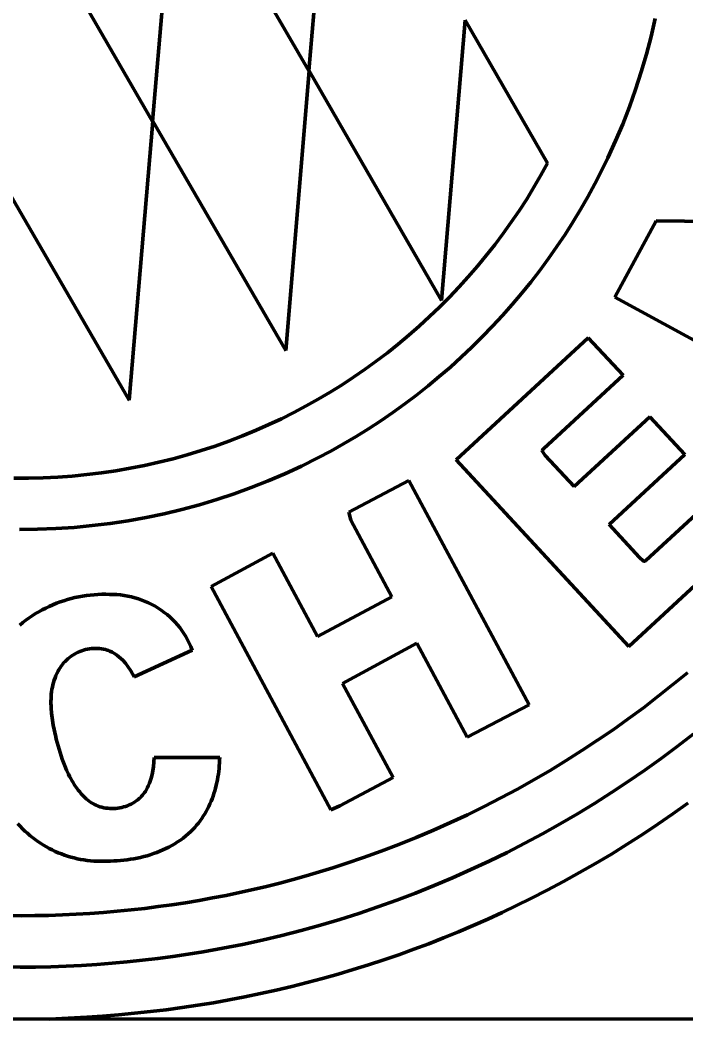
# Model space of a CAD drawing. Header units: millimetres. Extents: x 0 to 13.9, y 0 to 13.9.
# Drawn here: x 6.94 to 11, y 0 to 6.09 of the extents above; entities that cross this region are included whole.
import ezdxf

# ---------------------------------------------------------------- set-up
doc = ezdxf.new("R2010")
doc.units = ezdxf.units.MM
for name, color, linetype, lineweight in [('color#0059a5ff', 7, 'CONTINUOUS', 100), ('color#db0042ff', 7, 'CONTINUOUS', 100), ('color#ffffffff', 7, 'CONTINUOUS', 100)]:
    doc.layers.add(name, color=color, linetype=linetype, lineweight=lineweight)

msp = doc.modelspace()

# ---------------------------------------------------------------- linework, layer by layer
at = {"layer": 'color#0059a5ff'}
for p, q in [((8.8448, 7.4739), (8.7008, 5.7833)), ((8.7008, 5.7833), (7.892, 7.1791)), ((7.8879, 7.1241), (7.7476, 5.4751)), ((7.7476, 5.4751), (6.9393, 6.876)), ((9.5103, 4.3835), (9.655, 6.0935)), ((9.655, 6.0935), (10.1579, 5.2208)), ((8.56, 4.0779), (8.7023, 5.783)), ((8.7023, 5.783), (9.5103, 4.3835)), ((7.6053, 3.7747), (7.749, 5.4773)), ((7.749, 5.4773), (8.56, 4.0779)), ((10.1579, 5.2208), (10.1171, 5.1465)), ((6.811, 5.1457), (7.6053, 3.7747)), ((10.1171, 5.1465), (10.0744, 5.0733)), ((10.0744, 5.0733), (10.03, 5.0011)), ((10.03, 5.0011), (9.984, 4.9299)), ((9.984, 4.9299), (9.9363, 4.8599)), ((9.9363, 4.8599), (9.8869, 4.791)), ((9.8869, 4.791), (9.836, 4.7233)), ((9.836, 4.7233), (9.7835, 4.6568)), ((9.7835, 4.6568), (9.7295, 4.5915)), ((9.7295, 4.5915), (9.674, 4.5275)), ((9.674, 4.5275), (9.617, 4.4648)), ((9.617, 4.4648), (9.5586, 4.4033)), ((9.5586, 4.4033), (9.4988, 4.3433)), ((9.4988, 4.3433), (9.4377, 4.2846)), ((9.4377, 4.2846), (9.3752, 4.2274)), ((9.3752, 4.2274), (9.3114, 4.1716)), ((9.3114, 4.1716), (9.2464, 4.1173)), ((9.2464, 4.1173), (9.1801, 4.0644)), ((9.1801, 4.0644), (9.1127, 4.0132)), ((9.044, 3.9635), (8.9743, 3.9153)), ((9.1127, 4.0132), (9.044, 3.9635)), ((8.9743, 3.9153), (8.9035, 3.8689)), ((8.9035, 3.8689), (8.8315, 3.8241)), ((8.7586, 3.7809), (8.6847, 3.7395)), ((8.8315, 3.8241), (8.7586, 3.7809)), ((8.6847, 3.7395), (8.6098, 3.6999)), ((8.5339, 3.6621), (8.4572, 3.626)), ((8.6098, 3.6999), (8.5339, 3.6621)), ((8.4572, 3.626), (8.3796, 3.5918)), ((8.2971, 3.5575), (8.2138, 3.5253)), ((8.3796, 3.5918), (8.2971, 3.5575)), ((8.1297, 3.4952), (8.0449, 3.4672)), ((8.2138, 3.5253), (8.1297, 3.4952)), ((7.8734, 3.4178), (7.7867, 3.3962)), ((7.9595, 3.4414), (7.8734, 3.4178)), ((8.0449, 3.4672), (7.9595, 3.4414)), ((7.612, 3.3596), (7.524, 3.3445)), ((7.6996, 3.3768), (7.612, 3.3596)), ((7.7867, 3.3962), (7.6996, 3.3768)), ((6.9906, 3.299), (6.9013, 3.2989)), ((7.0799, 3.3012), (6.9906, 3.299)), ((7.1691, 3.3056), (7.0799, 3.3012)), ((7.2581, 3.3121), (7.1691, 3.3056)), ((7.347, 3.3207), (7.2581, 3.3121)), ((7.4357, 3.3316), (7.347, 3.3207)), ((7.524, 3.3445), (7.4357, 3.3316)), ((10.9482, 1.6623), (11.045, 1.7372)), ((10.8501, 1.5892), (10.9482, 1.6623)), ((10.7506, 1.518), (10.8501, 1.5892)), ((10.6498, 1.4486), (10.7506, 1.518)), ((10.5477, 1.3811), (10.6498, 1.4486)), ((10.4444, 1.3155), (10.5477, 1.3811)), ((10.3399, 1.2518), (10.4444, 1.3155)), ((11.0139, 1.317), (10.9225, 1.2519)), ((10.2343, 1.1901), (10.3399, 1.2518)), ((10.9225, 1.2519), (10.8301, 1.1883)), ((10.1275, 1.1303), (10.2343, 1.1901)), ((10.8301, 1.1883), (10.7367, 1.1262)), ((10.0197, 1.0725), (10.1275, 1.1303)), ((10.7367, 1.1262), (10.6422, 1.0656)), ((9.9108, 1.0167), (10.0197, 1.0725)), ((10.6422, 1.0656), (10.5468, 1.0066)), ((9.8009, 0.9628), (9.9108, 1.0167)), ((10.5468, 1.0066), (10.4505, 0.9491)), ((9.69, 0.9111), (9.8009, 0.9628)), ((10.4505, 0.9491), (10.3532, 0.8932)), ((9.4655, 0.8137), (9.5782, 0.8614)), ((9.5782, 0.8614), (9.69, 0.9111)), ((10.3532, 0.8932), (10.2551, 0.8389)), ((9.3519, 0.7681), (9.4655, 0.8137)), ((10.2551, 0.8389), (10.156, 0.7862)), ((9.2376, 0.7247), (9.3519, 0.7681)), ((10.0561, 0.7351), (9.9688, 0.6919)), ((10.156, 0.7862), (10.0561, 0.7351)), ((9.0065, 0.6442), (9.1224, 0.6834)), ((9.1224, 0.6834), (9.2376, 0.7247)), ((9.9688, 0.6919), (9.8809, 0.65)), ((8.8899, 0.6071), (9.0065, 0.6442)), ((9.8809, 0.65), (9.7924, 0.6093)), ((8.6547, 0.5397), (8.7726, 0.5723)), ((8.7726, 0.5723), (8.8899, 0.6071)), ((9.7033, 0.5699), (9.6137, 0.5318)), ((9.7924, 0.6093), (9.7033, 0.5699)), ((8.4171, 0.4811), (8.5361, 0.5092)), ((8.5361, 0.5092), (8.6547, 0.5397)), ((9.5236, 0.495), (9.4329, 0.4594)), ((9.6137, 0.5318), (9.5236, 0.495)), ((8.0569, 0.4101), (8.1774, 0.4315)), ((8.1774, 0.4315), (8.2975, 0.4551)), ((8.2975, 0.4551), (8.4171, 0.4811)), ((9.4329, 0.4594), (9.3417, 0.4252)), ((7.6869, 0.3581), (7.7797, 0.3691)), ((7.7797, 0.3691), (7.8723, 0.3815)), ((7.8723, 0.3815), (7.9647, 0.3952)), ((7.9647, 0.3952), (8.0569, 0.4101)), ((9.2501, 0.3922), (9.158, 0.3606)), ((9.3417, 0.4252), (9.2501, 0.3922)), ((6.8478, 0.3174), (6.9412, 0.3167)), ((6.9412, 0.3167), (7.0346, 0.3173)), ((7.0346, 0.3173), (7.128, 0.3192)), ((7.128, 0.3192), (7.2214, 0.3224)), ((7.2214, 0.3224), (7.3147, 0.3269)), ((7.3147, 0.3269), (7.4079, 0.3328)), ((7.4079, 0.3328), (7.501, 0.3399)), ((7.501, 0.3399), (7.594, 0.3483)), ((7.594, 0.3483), (7.6869, 0.3581)), ((9.0655, 0.3303), (8.9725, 0.3012)), ((9.158, 0.3606), (9.0655, 0.3303)), ((8.7854, 0.2471), (8.6913, 0.2221)), ((8.8791, 0.2735), (8.7854, 0.2471)), ((8.9725, 0.3012), (8.8791, 0.2735)), ((8.5968, 0.1983), (8.5021, 0.1759)), ((8.6913, 0.2221), (8.5968, 0.1983)), ((8.3116, 0.1351), (8.216, 0.1167)), ((8.407, 0.1548), (8.3116, 0.1351)), ((8.5021, 0.1759), (8.407, 0.1548)), ((7.9276, 0.0696), (7.8311, 0.0566)), ((8.024, 0.0839), (7.9276, 0.0696)), ((8.1201, 0.0996), (8.024, 0.0839)), ((8.216, 0.1167), (8.1201, 0.0996)), ((7.1197, 0), (6.7652, 0)), ((7.3463, 0.0123), (7.1197, 0)), ((7.4435, 0.0184), (7.3463, 0.0123)), ((7.5406, 0.0259), (7.4435, 0.0184)), ((7.6376, 0.0348), (7.5406, 0.0259)), ((7.7344, 0.045), (7.6376, 0.0348)), ((7.8311, 0.0566), (7.7344, 0.045))]:
    msp.add_line(p, q, dxfattribs=at)
at = {"layer": 'color#db0042ff'}
for p, q in [((10.7889, 5.9941), (10.8141, 6.1037)), ((10.7606, 5.8853), (10.7889, 5.9941)), ((10.7291, 5.7774), (10.7606, 5.8853)), ((10.6946, 5.6704), (10.7291, 5.7774)), ((10.6569, 5.5644), (10.6946, 5.6704)), ((10.6161, 5.4596), (10.6569, 5.5644)), ((10.5722, 5.356), (10.6161, 5.4596)), ((10.5252, 5.2537), (10.5722, 5.356)), ((10.4862, 5.1733), (10.5252, 5.2537)), ((10.4453, 5.0938), (10.4862, 5.1733)), ((10.4026, 5.0152), (10.4453, 5.0938)), ((10.3581, 4.9377), (10.4026, 5.0152)), ((10.3119, 4.8613), (10.3581, 4.9377)), ((10.2639, 4.7859), (10.3119, 4.8613)), ((10.8192, 4.8685), (10.5679, 4.4023)), ((11.5668, 4.8587), (10.8192, 4.8685)), ((10.2142, 4.7116), (10.2639, 4.7859)), ((10.1629, 4.6385), (10.2142, 4.7116)), ((10.1099, 4.5666), (10.1629, 4.6385)), ((10.0553, 4.4958), (10.1099, 4.5666)), ((9.9992, 4.4263), (10.0553, 4.4958)), ((9.9415, 4.3581), (9.9992, 4.4263)), ((10.5679, 4.4023), (11.93, 3.6625)), ((9.8823, 4.2911), (9.9415, 4.3581)), ((9.8216, 4.2255), (9.8823, 4.2911)), ((9.7595, 4.1613), (9.8216, 4.2255)), ((10.4042, 4.1561), (9.5993, 3.4117)), ((9.696, 4.0984), (9.7595, 4.1613)), ((10.6176, 3.927), (10.4042, 4.1561)), ((9.631, 4.037), (9.696, 4.0984)), ((9.5648, 3.9771), (9.631, 4.037)), ((9.4972, 3.9186), (9.5648, 3.9771)), ((9.4283, 3.8617), (9.4972, 3.9186)), ((10.1324, 3.4776), (10.6176, 3.927)), ((9.3582, 3.8063), (9.4283, 3.8617)), ((9.2868, 3.7525), (9.3582, 3.8063)), ((9.2143, 3.7003), (9.2868, 3.7525)), ((9.1406, 3.6498), (9.2143, 3.7003)), ((10.7815, 3.6737), (10.3199, 3.2474)), ((10.9938, 3.4438), (10.7815, 3.6737)), ((8.9898, 3.5539), (9.0658, 3.601)), ((9.0658, 3.601), (9.1406, 3.6498)), ((8.9128, 3.5085), (8.9898, 3.5539)), ((8.8348, 3.4649), (8.9128, 3.5085)), ((10.1268, 3.4723), (10.1291, 3.475)), ((10.1291, 3.475), (10.1324, 3.4776)), ((8.6563, 3.3732), (8.7558, 3.4231)), ((8.7558, 3.4231), (8.8348, 3.4649)), ((10.1252, 3.4681), (10.1268, 3.4723)), ((10.1257, 3.4622), (10.1252, 3.4681)), ((10.1437, 3.4374), (10.1257, 3.4622)), ((10.3199, 3.2474), (10.1437, 3.4374)), ((10.5329, 3.017), (10.9938, 3.4438)), ((8.5554, 3.3262), (8.6563, 3.3732)), ((9.5993, 3.4117), (10.6531, 2.2729)), ((8.4533, 3.2823), (8.5554, 3.3262)), ((8.2454, 3.2035), (8.3499, 3.2414)), ((8.3499, 3.2414), (8.4533, 3.2823)), ((9.311, 3.2851), (8.9452, 3.0909)), ((10.0451, 1.9175), (9.311, 3.2851)), ((11.2469, 3.2484), (10.7576, 2.797)), ((8.1399, 3.1687), (8.2454, 3.2035)), ((7.8179, 3.0822), (7.9261, 3.108)), ((7.9261, 3.108), (8.0334, 3.1368)), ((8.0334, 3.1368), (8.1399, 3.1687)), ((7.5997, 3.0398), (7.7091, 3.0595)), ((7.7091, 3.0595), (7.8179, 3.0822)), ((8.9452, 3.0909), (8.9572, 3.0432)), ((6.9356, 2.9857), (7.0468, 2.9871)), ((7.0468, 2.9871), (7.1579, 2.9915)), ((7.1579, 2.9915), (7.2688, 2.999)), ((7.2688, 2.999), (7.3795, 3.0096)), ((7.3795, 3.0096), (7.4898, 3.0232)), ((7.4898, 3.0232), (7.5997, 3.0398)), ((8.9572, 3.0432), (9.2076, 2.5756)), ((10.7186, 2.8161), (10.5329, 3.017)), ((10.6531, 2.2729), (11.4584, 3.018)), ((8.4814, 2.8408), (8.106, 2.6382)), ((8.7536, 2.3329), (8.4814, 2.8408)), ((10.7401, 2.7953), (10.7186, 2.8161)), ((10.7458, 2.7926), (10.7401, 2.7953)), ((10.7502, 2.7925), (10.7458, 2.7926)), ((10.7532, 2.7935), (10.7502, 2.7925)), ((10.7561, 2.7956), (10.7532, 2.7935)), ((10.7576, 2.797), (10.7561, 2.7956)), ((8.106, 2.6382), (8.8361, 1.2751)), ((7.2514, 2.5649), (7.2286, 2.5586)), ((7.2744, 2.5705), (7.2514, 2.5649)), ((7.2976, 2.5755), (7.2744, 2.5705)), ((7.3209, 2.5798), (7.2976, 2.5755)), ((7.3443, 2.5834), (7.3209, 2.5798)), ((7.3678, 2.5863), (7.3443, 2.5834)), ((7.3914, 2.5885), (7.3678, 2.5863)), ((7.415, 2.59), (7.3914, 2.5885)), ((7.4386, 2.5909), (7.415, 2.59)), ((7.4623, 2.591), (7.4386, 2.5909)), ((7.4859, 2.5904), (7.4623, 2.591)), ((7.5082, 2.5904), (7.4859, 2.5904)), ((7.5305, 2.5893), (7.5082, 2.5904)), ((7.5527, 2.5873), (7.5305, 2.5893)), ((7.5748, 2.5843), (7.5527, 2.5873)), ((7.5968, 2.5804), (7.5748, 2.5843)), ((7.6186, 2.5756), (7.5968, 2.5804)), ((7.6402, 2.5698), (7.6186, 2.5756)), ((7.6615, 2.5632), (7.6402, 2.5698)), ((7.6825, 2.5558), (7.6615, 2.5632)), ((9.2076, 2.5756), (8.7536, 2.3329)), ((7.0964, 2.5071), (7.0754, 2.4962)), ((7.1178, 2.5173), (7.0964, 2.5071)), ((7.1394, 2.5268), (7.1178, 2.5173)), ((7.1613, 2.5357), (7.1394, 2.5268)), ((7.1835, 2.544), (7.1613, 2.5357)), ((7.2059, 2.5516), (7.1835, 2.544)), ((7.2286, 2.5586), (7.2059, 2.5516)), ((7.7033, 2.5474), (7.6825, 2.5558)), ((7.7236, 2.5383), (7.7033, 2.5474)), ((7.7436, 2.5283), (7.7236, 2.5383)), ((7.7631, 2.5176), (7.7436, 2.5283)), ((7.7822, 2.506), (7.7631, 2.5176)), ((7.8008, 2.4937), (7.7822, 2.506)), ((6.9949, 2.4467), (6.9758, 2.4328)), ((7.0145, 2.46), (6.9949, 2.4467)), ((7.0344, 2.4727), (7.0145, 2.46)), ((7.0547, 2.4848), (7.0344, 2.4727)), ((7.0754, 2.4962), (7.0547, 2.4848)), ((7.8188, 2.4807), (7.8008, 2.4937)), ((7.8363, 2.4669), (7.8188, 2.4807)), ((7.8532, 2.4524), (7.8363, 2.4669)), ((7.8694, 2.4372), (7.8532, 2.4524)), ((6.9572, 2.4182), (6.939, 2.4031)), ((6.9758, 2.4328), (6.9572, 2.4182)), ((7.8849, 2.4214), (7.8694, 2.4372)), ((7.8998, 2.4049), (7.8849, 2.4214)), ((7.9139, 2.3877), (7.8998, 2.4049)), ((7.9272, 2.3699), (7.9139, 2.3877)), ((7.9396, 2.3515), (7.9272, 2.3699)), ((7.9513, 2.3325), (7.9396, 2.3515)), ((7.962, 2.313), (7.9513, 2.3325)), ((7.3393, 2.2533), (7.3512, 2.256)), ((7.3512, 2.256), (7.3632, 2.2582)), ((7.3632, 2.2582), (7.3752, 2.2597)), ((7.3752, 2.2597), (7.3874, 2.2607)), ((7.3874, 2.2607), (7.3995, 2.2611)), ((7.3995, 2.2611), (7.4117, 2.2608)), ((7.4117, 2.2608), (7.4239, 2.26)), ((7.4239, 2.26), (7.436, 2.2585)), ((7.436, 2.2585), (7.4481, 2.2563)), ((7.4481, 2.2563), (7.4601, 2.2535)), ((7.9718, 2.2929), (7.962, 2.313)), ((7.9807, 2.2722), (7.9718, 2.2929)), ((7.9885, 2.251), (7.9807, 2.2722)), ((8.9061, 2.0467), (9.3608, 2.2922)), ((9.3608, 2.2922), (9.6675, 1.719)), ((7.2226, 2.1894), (7.2317, 2.1976)), ((7.2317, 2.1976), (7.2412, 2.2053)), ((7.2412, 2.2053), (7.251, 2.2126)), ((7.251, 2.2126), (7.2612, 2.2194)), ((7.2612, 2.2194), (7.2716, 2.2257)), ((7.2716, 2.2257), (7.2823, 2.2316)), ((7.2823, 2.2316), (7.2933, 2.237)), ((7.2933, 2.237), (7.3045, 2.2418)), ((7.3045, 2.2418), (7.316, 2.2462)), ((7.316, 2.2462), (7.3275, 2.25)), ((7.3275, 2.25), (7.3393, 2.2533)), ((7.4601, 2.2535), (7.472, 2.2499)), ((7.472, 2.2499), (7.4798, 2.2471)), ((7.4798, 2.2471), (7.4874, 2.2439)), ((7.4874, 2.2439), (7.5021, 2.2368)), ((7.5021, 2.2368), (7.5162, 2.2288)), ((7.5162, 2.2288), (7.5296, 2.2198)), ((7.5296, 2.2198), (7.5425, 2.21)), ((7.5425, 2.21), (7.5547, 2.1995)), ((7.5547, 2.1995), (7.5663, 2.1882)), ((7.6352, 2.0878), (7.9885, 2.251)), ((7.177, 2.1322), (7.1834, 2.1427)), ((7.1834, 2.1427), (7.1903, 2.1528)), ((7.1903, 2.1528), (7.1977, 2.1625)), ((7.1977, 2.1625), (7.2055, 2.1719)), ((7.2055, 2.1719), (7.2138, 2.1809)), ((7.2138, 2.1809), (7.2226, 2.1894)), ((7.5663, 2.1882), (7.5827, 2.1701)), ((7.5827, 2.1701), (7.5977, 2.1507)), ((7.5977, 2.1507), (7.6158, 2.1235)), ((7.1479, 2.0672), (7.1528, 2.081)), ((7.1528, 2.081), (7.1583, 2.0946)), ((7.1583, 2.0946), (7.1644, 2.108)), ((7.1644, 2.108), (7.1711, 2.1213)), ((7.1711, 2.1213), (7.177, 2.1322)), ((7.6158, 2.1235), (7.6352, 2.0878)), ((11.0102, 2.1127), (10.922, 2.0398)), ((7.132, 1.9968), (7.1342, 2.0111)), ((7.1342, 2.0111), (7.1368, 2.0253)), ((7.1368, 2.0253), (7.14, 2.0394)), ((7.14, 2.0394), (7.1437, 2.0534)), ((7.1437, 2.0534), (7.1479, 2.0672)), ((9.2147, 1.4725), (8.9061, 2.0467)), ((10.922, 2.0398), (10.8325, 1.9686)), ((7.1281, 1.939), (7.1284, 1.9535)), ((7.1284, 1.9535), (7.1292, 1.968)), ((7.1292, 1.968), (7.1304, 1.9824)), ((7.1304, 1.9824), (7.132, 1.9968)), ((10.8325, 1.9686), (10.7418, 1.899)), ((7.1281, 1.9244), (7.1281, 1.939)), ((7.1285, 1.9098), (7.1281, 1.9244)), ((7.1293, 1.8952), (7.1285, 1.9098)), ((7.1317, 1.8659), (7.1293, 1.8952)), ((9.6675, 1.719), (10.0451, 1.9175)), ((10.7418, 1.899), (10.6498, 1.831)), ((7.1353, 1.8367), (7.1317, 1.8659)), ((7.1424, 1.7931), (7.1353, 1.8367)), ((10.6498, 1.831), (10.5567, 1.7647)), ((7.1573, 1.7217), (7.1424, 1.7931)), ((7.1605, 1.7078), (7.1573, 1.7217)), ((7.1836, 1.6258), (7.1605, 1.7078)), ((10.5567, 1.7647), (10.4623, 1.7001)), ((10.4623, 1.7001), (10.3668, 1.6371)), ((7.1971, 1.585), (7.1836, 1.6258)), ((7.2122, 1.5448), (7.1971, 1.585)), ((7.7577, 1.5962), (7.7529, 1.54)), ((8.1576, 1.5961), (7.7577, 1.5962)), ((8.1571, 1.579), (8.1576, 1.5961)), ((10.3668, 1.6371), (10.2702, 1.576)), ((7.2233, 1.5185), (7.2122, 1.5448)), ((7.7529, 1.54), (7.7469, 1.5024)), ((8.1515, 1.5106), (8.1535, 1.5277)), ((8.1535, 1.5277), (8.155, 1.5448)), ((8.155, 1.5448), (8.1562, 1.5619)), ((8.1562, 1.5619), (8.1571, 1.579)), ((10.2702, 1.576), (10.1725, 1.5165)), ((7.2354, 1.4927), (7.2233, 1.5185)), ((7.2419, 1.48), (7.2354, 1.4927)), ((7.2486, 1.4674), (7.2419, 1.48)), ((7.2555, 1.4551), (7.2486, 1.4674)), ((7.7406, 1.4747), (7.7353, 1.4565)), ((7.7469, 1.5024), (7.7406, 1.4747)), ((8.1435, 1.4596), (8.1466, 1.4765)), ((8.1466, 1.4765), (8.1492, 1.4935)), ((8.1492, 1.4935), (8.1515, 1.5106)), ((8.8896, 1.2997), (9.2147, 1.4725)), ((10.1725, 1.5165), (10.0737, 1.4589)), ((7.2628, 1.4429), (7.2555, 1.4551)), ((7.2704, 1.4309), (7.2628, 1.4429)), ((7.2783, 1.4191), (7.2704, 1.4309)), ((7.2865, 1.4076), (7.2783, 1.4191)), ((7.295, 1.3963), (7.2865, 1.4076)), ((7.7134, 1.4048), (7.7088, 1.3967)), ((7.7178, 1.4131), (7.7134, 1.4048)), ((7.7218, 1.4215), (7.7178, 1.4131)), ((7.7291, 1.4388), (7.7218, 1.4215)), ((7.7353, 1.4565), (7.7291, 1.4388)), ((8.1273, 1.3927), (8.1319, 1.4092)), ((8.1319, 1.4092), (8.1362, 1.4259)), ((8.1362, 1.4259), (8.14, 1.4427)), ((8.14, 1.4427), (8.1435, 1.4596)), ((9.9739, 1.403), (9.8732, 1.3489)), ((10.0737, 1.4589), (9.9739, 1.403)), ((7.3039, 1.3852), (7.295, 1.3963)), ((7.3131, 1.3744), (7.3039, 1.3852)), ((7.3228, 1.3639), (7.3131, 1.3744)), ((7.3327, 1.3536), (7.3228, 1.3639)), ((7.3431, 1.3437), (7.3327, 1.3536)), ((7.3524, 1.3354), (7.3431, 1.3437)), ((7.6672, 1.3454), (7.6579, 1.3375)), ((7.6742, 1.3521), (7.6672, 1.3454)), ((7.6808, 1.359), (7.6742, 1.3521)), ((7.6871, 1.3661), (7.6808, 1.359)), ((7.693, 1.3735), (7.6871, 1.3661)), ((7.6986, 1.3811), (7.693, 1.3735)), ((7.7039, 1.3888), (7.6986, 1.3811)), ((7.7088, 1.3967), (7.7039, 1.3888)), ((8.1045, 1.3279), (8.1108, 1.3439)), ((8.1108, 1.3439), (8.1167, 1.36)), ((8.1167, 1.36), (8.1222, 1.3762)), ((8.1222, 1.3762), (8.1273, 1.3927)), ((9.8732, 1.3489), (9.7714, 1.2967)), ((7.3621, 1.3279), (7.3524, 1.3354)), ((7.3722, 1.3209), (7.3621, 1.3279)), ((7.3826, 1.3145), (7.3722, 1.3209)), ((7.3934, 1.3087), (7.3826, 1.3145)), ((7.4044, 1.3036), (7.3934, 1.3087)), ((7.4156, 1.2991), (7.4044, 1.3036)), ((7.4271, 1.2951), (7.4156, 1.2991)), ((7.4388, 1.2918), (7.4271, 1.2951)), ((7.4506, 1.289), (7.4388, 1.2918)), ((7.4626, 1.2868), (7.4506, 1.289)), ((7.4747, 1.2853), (7.4626, 1.2868)), ((7.4868, 1.2843), (7.4747, 1.2853)), ((7.499, 1.2839), (7.4868, 1.2843)), ((7.5112, 1.284), (7.499, 1.2839)), ((7.5234, 1.2848), (7.5112, 1.284)), ((7.5355, 1.2861), (7.5234, 1.2848)), ((7.5476, 1.288), (7.5355, 1.2861)), ((7.5596, 1.2905), (7.5476, 1.288)), ((7.5714, 1.2935), (7.5596, 1.2905)), ((7.5831, 1.297), (7.5714, 1.2935)), ((7.5946, 1.3012), (7.5831, 1.297)), ((7.6059, 1.3059), (7.5946, 1.3012)), ((7.6169, 1.3111), (7.6059, 1.3059)), ((7.6276, 1.3169), (7.6169, 1.3111)), ((7.6381, 1.3232), (7.6276, 1.3169)), ((7.6482, 1.3301), (7.6381, 1.3232)), ((7.6579, 1.3375), (7.6482, 1.3301)), ((8.0747, 1.2664), (8.0828, 1.2814)), ((8.0828, 1.2814), (8.0905, 1.2967)), ((8.0905, 1.2967), (8.0977, 1.3122)), ((8.0977, 1.3122), (8.1045, 1.3279)), ((8.8361, 1.2751), (8.8896, 1.2997)), ((9.7714, 1.2967), (9.6688, 1.2464)), ((8.0378, 1.2089), (8.0477, 1.2228)), ((8.0477, 1.2228), (8.0572, 1.2371)), ((8.0572, 1.2371), (8.0662, 1.2516)), ((8.0662, 1.2516), (8.0747, 1.2664)), ((9.6688, 1.2464), (9.5652, 1.1979)), ((6.9269, 1.1904), (6.9406, 1.1754)), ((6.9406, 1.1754), (6.9548, 1.1609)), ((6.9548, 1.1609), (6.9694, 1.1467)), ((7.9932, 1.1565), (8.005, 1.1691)), ((8.005, 1.1691), (8.0164, 1.182)), ((8.0164, 1.182), (8.0273, 1.1953)), ((8.0273, 1.1953), (8.0378, 1.2089)), ((9.5652, 1.1979), (9.4607, 1.1513)), ((6.9694, 1.1467), (6.9845, 1.1331)), ((6.9845, 1.1331), (6.9999, 1.1199)), ((6.9999, 1.1199), (7.0157, 1.1071)), ((7.0157, 1.1071), (7.0319, 1.0948)), ((7.9174, 1.0915), (7.9339, 1.1037)), ((7.9339, 1.1037), (7.9499, 1.1166)), ((7.9499, 1.1166), (7.9656, 1.1301)), ((7.9656, 1.1301), (7.9808, 1.1443)), ((7.9808, 1.1443), (7.9932, 1.1565)), ((9.3554, 1.1067), (9.2494, 1.064)), ((9.4607, 1.1513), (9.3554, 1.1067)), ((7.0319, 1.0948), (7.0484, 1.083)), ((7.0484, 1.083), (7.0653, 1.0717)), ((7.0653, 1.0717), (7.0825, 1.0609)), ((7.0825, 1.0609), (7.1, 1.0506)), ((7.1, 1.0506), (7.1178, 1.0408)), ((7.1178, 1.0408), (7.1359, 1.0315)), ((7.811, 1.0311), (7.8295, 1.0397)), ((7.8295, 1.0397), (7.8477, 1.0489)), ((7.8477, 1.0489), (7.8656, 1.0586)), ((7.8656, 1.0586), (7.8832, 1.069)), ((7.8832, 1.069), (7.9005, 1.0799)), ((7.9005, 1.0799), (7.9174, 1.0915)), ((9.2494, 1.064), (9.1425, 1.0233)), ((7.1359, 1.0315), (7.1542, 1.0228)), ((7.1542, 1.0228), (7.1728, 1.0147)), ((7.1728, 1.0147), (7.1916, 1.0071)), ((7.1916, 1.0071), (7.2107, 1)), ((7.2107, 1), (7.2299, 0.9936)), ((7.2299, 0.9936), (7.2493, 0.9877)), ((7.2493, 0.9877), (7.2689, 0.9824)), ((7.2689, 0.9824), (7.2887, 0.9778)), ((7.2887, 0.9778), (7.3085, 0.9737)), ((7.6141, 0.9745), (7.6344, 0.9779)), ((7.6344, 0.9779), (7.6547, 0.9818)), ((7.6547, 0.9818), (7.6748, 0.9862)), ((7.6748, 0.9862), (7.6948, 0.9911)), ((7.6948, 0.9911), (7.7147, 0.9964)), ((7.7147, 0.9964), (7.7343, 1.0023)), ((7.7343, 1.0023), (7.7538, 1.0087)), ((7.7538, 1.0087), (7.7731, 1.0156)), ((7.7731, 1.0156), (7.7922, 1.0231)), ((7.7922, 1.0231), (7.811, 1.0311)), ((9.0349, 0.9845), (8.9265, 0.9478)), ((9.1425, 1.0233), (9.0349, 0.9845)), ((7.3085, 0.9737), (7.3286, 0.9703)), ((7.3286, 0.9703), (7.3487, 0.9675)), ((7.3487, 0.9675), (7.3689, 0.9654)), ((7.3689, 0.9654), (7.3892, 0.9639)), ((7.3892, 0.9639), (7.4095, 0.9631)), ((7.4095, 0.9631), (7.4299, 0.963)), ((7.4299, 0.963), (7.4502, 0.9627)), ((7.4502, 0.9627), (7.4706, 0.9627)), ((7.4706, 0.9627), (7.4911, 0.9632)), ((7.4911, 0.9632), (7.5116, 0.964)), ((7.5116, 0.964), (7.5321, 0.9653)), ((7.5321, 0.9653), (7.5526, 0.9669)), ((7.5526, 0.9669), (7.5732, 0.969)), ((7.5732, 0.969), (7.5936, 0.9715)), ((7.5936, 0.9715), (7.6141, 0.9745)), ((8.8467, 0.9219), (8.7665, 0.8971)), ((8.9265, 0.9478), (8.8467, 0.9219)), ((8.6859, 0.8735), (8.6051, 0.8509)), ((8.7665, 0.8971), (8.6859, 0.8735)), ((8.4426, 0.809), (8.3609, 0.7897)), ((8.524, 0.8294), (8.4426, 0.809)), ((8.6051, 0.8509), (8.524, 0.8294)), ((8.1145, 0.7384), (8.0319, 0.7235)), ((8.1968, 0.7544), (8.1145, 0.7384)), ((8.279, 0.7715), (8.1968, 0.7544)), ((8.3609, 0.7897), (8.279, 0.7715)), ((7.6998, 0.6749), (7.6164, 0.6655)), ((7.783, 0.6854), (7.6998, 0.6749)), ((7.8662, 0.697), (7.783, 0.6854)), ((7.9491, 0.7097), (7.8662, 0.697)), ((8.0319, 0.7235), (7.9491, 0.7097)), ((6.9462, 0.6301), (6.8623, 0.6307)), ((7.0302, 0.6307), (6.9462, 0.6301)), ((7.1141, 0.6324), (7.0302, 0.6307)), ((7.1979, 0.6351), (7.1141, 0.6324)), ((7.2818, 0.639), (7.1979, 0.6351)), ((7.3656, 0.644), (7.2818, 0.639)), ((7.4493, 0.6501), (7.3656, 0.644)), ((7.5329, 0.6572), (7.4493, 0.6501)), ((7.6164, 0.6655), (7.5329, 0.6572))]:
    msp.add_line(p, q, dxfattribs=at)
at = {"layer": 'color#ffffffff'}
for p, q in [((8.7008, 5.7833), (8.8448, 7.4739)), ((7.892, 7.1791), (8.7008, 5.7833)), ((7.7476, 5.4751), (7.8879, 7.1241)), ((6.9393, 6.876), (7.7476, 5.4751)), ((10.8141, 6.1037), (10.7889, 5.9941)), ((9.655, 6.0935), (9.5103, 4.3835)), ((10.1579, 5.2208), (9.655, 6.0935)), ((10.7889, 5.9941), (10.7606, 5.8853)), ((10.7606, 5.8853), (10.7291, 5.7774)), ((8.7023, 5.783), (8.56, 4.0779)), ((9.5103, 4.3835), (8.7023, 5.783)), ((10.7291, 5.7774), (10.6946, 5.6704)), ((10.6946, 5.6704), (10.6569, 5.5644)), ((10.6569, 5.5644), (10.6161, 5.4596)), ((7.749, 5.4773), (7.6053, 3.7747)), ((8.56, 4.0779), (7.749, 5.4773)), ((10.6161, 5.4596), (10.5722, 5.356)), ((10.5722, 5.356), (10.5252, 5.2537)), ((10.5252, 5.2537), (10.4862, 5.1733)), ((10.1171, 5.1465), (10.1579, 5.2208)), ((7.6053, 3.7747), (6.811, 5.1457)), ((10.0744, 5.0733), (10.1171, 5.1465)), ((10.4862, 5.1733), (10.4453, 5.0938)), ((10.03, 5.0011), (10.0744, 5.0733)), ((10.4453, 5.0938), (10.4026, 5.0152)), ((9.984, 4.9299), (10.03, 5.0011)), ((10.4026, 5.0152), (10.3581, 4.9377)), ((10.3581, 4.9377), (10.3119, 4.8613)), ((9.9363, 4.8599), (9.984, 4.9299)), ((9.8869, 4.791), (9.9363, 4.8599)), ((10.3119, 4.8613), (10.2639, 4.7859)), ((10.5679, 4.4023), (10.8192, 4.8685)), ((10.8192, 4.8685), (11.5668, 4.8587)), ((9.836, 4.7233), (9.8869, 4.791)), ((10.2639, 4.7859), (10.2142, 4.7116)), ((9.7835, 4.6568), (9.836, 4.7233)), ((10.2142, 4.7116), (10.1629, 4.6385)), ((9.7295, 4.5915), (9.7835, 4.6568)), ((10.1629, 4.6385), (10.1099, 4.5666)), ((9.674, 4.5275), (9.7295, 4.5915)), ((9.617, 4.4648), (9.674, 4.5275)), ((10.1099, 4.5666), (10.0553, 4.4958)), ((9.5586, 4.4033), (9.617, 4.4648)), ((10.0553, 4.4958), (9.9992, 4.4263)), ((9.4988, 4.3433), (9.5586, 4.4033)), ((9.9992, 4.4263), (9.9415, 4.3581)), ((11.93, 3.6625), (10.5679, 4.4023)), ((9.4377, 4.2846), (9.4988, 4.3433)), ((9.9415, 4.3581), (9.8823, 4.2911)), ((9.3752, 4.2274), (9.4377, 4.2846)), ((9.8823, 4.2911), (9.8216, 4.2255)), ((9.3114, 4.1716), (9.3752, 4.2274)), ((9.8216, 4.2255), (9.7595, 4.1613)), ((9.2464, 4.1173), (9.3114, 4.1716)), ((9.5993, 3.4117), (10.4042, 4.1561)), ((9.7595, 4.1613), (9.696, 4.0984)), ((10.4042, 4.1561), (10.6176, 3.927)), ((9.1801, 4.0644), (9.2464, 4.1173)), ((9.696, 4.0984), (9.631, 4.037)), ((9.1127, 4.0132), (9.1801, 4.0644)), ((9.631, 4.037), (9.5648, 3.9771)), ((8.9743, 3.9153), (9.044, 3.9635)), ((9.044, 3.9635), (9.1127, 4.0132)), ((9.5648, 3.9771), (9.4972, 3.9186)), ((8.9035, 3.8689), (8.9743, 3.9153)), ((9.4972, 3.9186), (9.4283, 3.8617)), ((10.6176, 3.927), (10.1324, 3.4776)), ((8.8315, 3.8241), (8.9035, 3.8689)), ((9.4283, 3.8617), (9.3582, 3.8063)), ((8.6847, 3.7395), (8.7586, 3.7809)), ((8.7586, 3.7809), (8.8315, 3.8241)), ((9.3582, 3.8063), (9.2868, 3.7525)), ((8.6098, 3.6999), (8.6847, 3.7395)), ((9.2868, 3.7525), (9.2143, 3.7003)), ((8.4572, 3.626), (8.5339, 3.6621)), ((8.5339, 3.6621), (8.6098, 3.6999)), ((9.2143, 3.7003), (9.1406, 3.6498)), ((10.3199, 3.2474), (10.7815, 3.6737)), ((10.7815, 3.6737), (10.9938, 3.4438)), ((8.3796, 3.5918), (8.4572, 3.626)), ((9.0658, 3.601), (8.9898, 3.5539)), ((9.1406, 3.6498), (9.0658, 3.601)), ((8.2138, 3.5253), (8.2971, 3.5575)), ((8.2971, 3.5575), (8.3796, 3.5918)), ((8.9898, 3.5539), (8.9128, 3.5085)), ((8.0449, 3.4672), (8.1297, 3.4952)), ((8.1297, 3.4952), (8.2138, 3.5253)), ((8.9128, 3.5085), (8.8348, 3.4649)), ((10.1291, 3.475), (10.1268, 3.4723)), ((10.1324, 3.4776), (10.1291, 3.475)), ((7.7867, 3.3962), (7.8734, 3.4178)), ((7.8734, 3.4178), (7.9595, 3.4414)), ((7.9595, 3.4414), (8.0449, 3.4672)), ((8.7558, 3.4231), (8.6563, 3.3732)), ((8.8348, 3.4649), (8.7558, 3.4231)), ((10.1268, 3.4723), (10.1252, 3.4681)), ((10.1252, 3.4681), (10.1257, 3.4622)), ((10.1257, 3.4622), (10.1437, 3.4374)), ((10.1437, 3.4374), (10.3199, 3.2474)), ((10.9938, 3.4438), (10.5329, 3.017)), ((7.524, 3.3445), (7.612, 3.3596)), ((7.612, 3.3596), (7.6996, 3.3768)), ((7.6996, 3.3768), (7.7867, 3.3962)), ((8.6563, 3.3732), (8.5554, 3.3262)), ((10.6531, 2.2729), (9.5993, 3.4117)), ((6.9013, 3.2989), (6.9906, 3.299)), ((6.9906, 3.299), (7.0799, 3.3012)), ((7.0799, 3.3012), (7.1691, 3.3056)), ((7.1691, 3.3056), (7.2581, 3.3121)), ((7.2581, 3.3121), (7.347, 3.3207)), ((7.347, 3.3207), (7.4357, 3.3316)), ((7.4357, 3.3316), (7.524, 3.3445)), ((8.5554, 3.3262), (8.4533, 3.2823)), ((8.3499, 3.2414), (8.2454, 3.2035)), ((8.4533, 3.2823), (8.3499, 3.2414)), ((8.9452, 3.0909), (9.311, 3.2851)), ((9.311, 3.2851), (10.0451, 1.9175)), ((10.7576, 2.797), (11.2469, 3.2484)), ((8.2454, 3.2035), (8.1399, 3.1687)), ((7.9261, 3.108), (7.8179, 3.0822)), ((8.0334, 3.1368), (7.9261, 3.108)), ((8.1399, 3.1687), (8.0334, 3.1368)), ((7.7091, 3.0595), (7.5997, 3.0398)), ((7.8179, 3.0822), (7.7091, 3.0595)), ((8.9572, 3.0432), (8.9452, 3.0909)), ((7.0468, 2.9871), (6.9356, 2.9857)), ((7.1579, 2.9915), (7.0468, 2.9871)), ((7.2688, 2.999), (7.1579, 2.9915)), ((7.3795, 3.0096), (7.2688, 2.999)), ((7.4898, 3.0232), (7.3795, 3.0096)), ((7.5997, 3.0398), (7.4898, 3.0232)), ((9.2076, 2.5756), (8.9572, 3.0432)), ((10.5329, 3.017), (10.7186, 2.8161)), ((11.4584, 3.018), (10.6531, 2.2729)), ((8.106, 2.6382), (8.4814, 2.8408)), ((8.4814, 2.8408), (8.7536, 2.3329)), ((10.7186, 2.8161), (10.7401, 2.7953)), ((10.7401, 2.7953), (10.7458, 2.7926)), ((10.7458, 2.7926), (10.7502, 2.7925)), ((10.7502, 2.7925), (10.7532, 2.7935)), ((10.7532, 2.7935), (10.7561, 2.7956)), ((10.7561, 2.7956), (10.7576, 2.797)), ((8.8361, 1.2751), (8.106, 2.6382)), ((7.2286, 2.5586), (7.2514, 2.5649)), ((7.2514, 2.5649), (7.2744, 2.5705)), ((7.2744, 2.5705), (7.2976, 2.5755)), ((7.2976, 2.5755), (7.3209, 2.5798)), ((7.3209, 2.5798), (7.3443, 2.5834)), ((7.3443, 2.5834), (7.3678, 2.5863)), ((7.3678, 2.5863), (7.3914, 2.5885)), ((7.3914, 2.5885), (7.415, 2.59)), ((7.415, 2.59), (7.4386, 2.5909)), ((7.4386, 2.5909), (7.4623, 2.591)), ((7.4623, 2.591), (7.4859, 2.5904)), ((7.4859, 2.5904), (7.5082, 2.5904)), ((7.5082, 2.5904), (7.5305, 2.5893)), ((7.5305, 2.5893), (7.5527, 2.5873)), ((7.5527, 2.5873), (7.5748, 2.5843)), ((7.5748, 2.5843), (7.5968, 2.5804)), ((7.5968, 2.5804), (7.6186, 2.5756)), ((7.6186, 2.5756), (7.6402, 2.5698)), ((7.6402, 2.5698), (7.6615, 2.5632)), ((7.6615, 2.5632), (7.6825, 2.5558)), ((8.7536, 2.3329), (9.2076, 2.5756)), ((7.0754, 2.4962), (7.0964, 2.5071)), ((7.0964, 2.5071), (7.1178, 2.5173)), ((7.1178, 2.5173), (7.1394, 2.5268)), ((7.1394, 2.5268), (7.1613, 2.5357)), ((7.1613, 2.5357), (7.1835, 2.544)), ((7.1835, 2.544), (7.2059, 2.5516)), ((7.2059, 2.5516), (7.2286, 2.5586)), ((7.6825, 2.5558), (7.7033, 2.5474)), ((7.7033, 2.5474), (7.7236, 2.5383)), ((7.7236, 2.5383), (7.7436, 2.5283)), ((7.7436, 2.5283), (7.7631, 2.5176)), ((7.7631, 2.5176), (7.7822, 2.506)), ((7.7822, 2.506), (7.8008, 2.4937)), ((6.9758, 2.4328), (6.9949, 2.4467)), ((6.9949, 2.4467), (7.0145, 2.46)), ((7.0145, 2.46), (7.0344, 2.4727)), ((7.0344, 2.4727), (7.0547, 2.4848)), ((7.0547, 2.4848), (7.0754, 2.4962)), ((7.8008, 2.4937), (7.8188, 2.4807)), ((7.8188, 2.4807), (7.8363, 2.4669)), ((7.8363, 2.4669), (7.8532, 2.4524)), ((7.8532, 2.4524), (7.8694, 2.4372)), ((6.939, 2.4031), (6.9572, 2.4182)), ((6.9572, 2.4182), (6.9758, 2.4328)), ((7.8694, 2.4372), (7.8849, 2.4214)), ((7.8849, 2.4214), (7.8998, 2.4049)), ((7.8998, 2.4049), (7.9139, 2.3877)), ((7.9139, 2.3877), (7.9272, 2.3699)), ((7.9272, 2.3699), (7.9396, 2.3515)), ((7.9396, 2.3515), (7.9513, 2.3325)), ((7.9513, 2.3325), (7.962, 2.313)), ((7.3512, 2.256), (7.3393, 2.2533)), ((7.3632, 2.2582), (7.3512, 2.256)), ((7.3752, 2.2597), (7.3632, 2.2582)), ((7.3874, 2.2607), (7.3752, 2.2597)), ((7.3995, 2.2611), (7.3874, 2.2607)), ((7.4117, 2.2608), (7.3995, 2.2611)), ((7.4239, 2.26), (7.4117, 2.2608)), ((7.436, 2.2585), (7.4239, 2.26)), ((7.4481, 2.2563), (7.436, 2.2585)), ((7.4601, 2.2535), (7.4481, 2.2563)), ((7.962, 2.313), (7.9718, 2.2929)), ((7.9718, 2.2929), (7.9807, 2.2722)), ((7.9807, 2.2722), (7.9885, 2.251)), ((9.3608, 2.2922), (8.9061, 2.0467)), ((9.6675, 1.719), (9.3608, 2.2922)), ((7.2317, 2.1976), (7.2226, 2.1894)), ((7.2412, 2.2053), (7.2317, 2.1976)), ((7.251, 2.2126), (7.2412, 2.2053)), ((7.2612, 2.2194), (7.251, 2.2126)), ((7.2716, 2.2257), (7.2612, 2.2194)), ((7.2823, 2.2316), (7.2716, 2.2257)), ((7.2933, 2.237), (7.2823, 2.2316)), ((7.3045, 2.2418), (7.2933, 2.237)), ((7.316, 2.2462), (7.3045, 2.2418)), ((7.3275, 2.25), (7.316, 2.2462)), ((7.3393, 2.2533), (7.3275, 2.25)), ((7.472, 2.2499), (7.4601, 2.2535)), ((7.4798, 2.2471), (7.472, 2.2499)), ((7.4874, 2.2439), (7.4798, 2.2471)), ((7.5021, 2.2368), (7.4874, 2.2439)), ((7.5162, 2.2288), (7.5021, 2.2368)), ((7.5296, 2.2198), (7.5162, 2.2288)), ((7.5425, 2.21), (7.5296, 2.2198)), ((7.5547, 2.1995), (7.5425, 2.21)), ((7.5663, 2.1882), (7.5547, 2.1995)), ((7.9885, 2.251), (7.6352, 2.0878)), ((7.1834, 2.1427), (7.177, 2.1322)), ((7.1903, 2.1528), (7.1834, 2.1427)), ((7.1977, 2.1625), (7.1903, 2.1528)), ((7.2055, 2.1719), (7.1977, 2.1625)), ((7.2138, 2.1809), (7.2055, 2.1719)), ((7.2226, 2.1894), (7.2138, 2.1809)), ((7.5827, 2.1701), (7.5663, 2.1882)), ((7.5977, 2.1507), (7.5827, 2.1701)), ((7.6158, 2.1235), (7.5977, 2.1507)), ((7.1528, 2.081), (7.1479, 2.0672)), ((7.1583, 2.0946), (7.1528, 2.081)), ((7.1644, 2.108), (7.1583, 2.0946)), ((7.1711, 2.1213), (7.1644, 2.108)), ((7.177, 2.1322), (7.1711, 2.1213)), ((7.6352, 2.0878), (7.6158, 2.1235)), ((10.922, 2.0398), (11.0102, 2.1127)), ((7.1342, 2.0111), (7.132, 1.9968)), ((7.1368, 2.0253), (7.1342, 2.0111)), ((7.14, 2.0394), (7.1368, 2.0253)), ((7.1437, 2.0534), (7.14, 2.0394)), ((7.1479, 2.0672), (7.1437, 2.0534)), ((8.9061, 2.0467), (9.2147, 1.4725)), ((10.8325, 1.9686), (10.922, 2.0398)), ((7.1284, 1.9535), (7.1281, 1.939)), ((7.1292, 1.968), (7.1284, 1.9535)), ((7.1304, 1.9824), (7.1292, 1.968)), ((7.132, 1.9968), (7.1304, 1.9824)), ((10.7418, 1.899), (10.8325, 1.9686)), ((7.1281, 1.939), (7.1281, 1.9244)), ((7.1281, 1.9244), (7.1285, 1.9098)), ((7.1285, 1.9098), (7.1293, 1.8952)), ((7.1293, 1.8952), (7.1317, 1.8659)), ((10.0451, 1.9175), (9.6675, 1.719)), ((10.6498, 1.831), (10.7418, 1.899)), ((7.1317, 1.8659), (7.1353, 1.8367)), ((7.1353, 1.8367), (7.1424, 1.7931)), ((10.5567, 1.7647), (10.6498, 1.831)), ((7.1424, 1.7931), (7.1573, 1.7217)), ((7.1573, 1.7217), (7.1605, 1.7078)), ((7.1605, 1.7078), (7.1836, 1.6258)), ((10.4623, 1.7001), (10.5567, 1.7647)), ((11.045, 1.7372), (10.9482, 1.6623)), ((10.3668, 1.6371), (10.4623, 1.7001)), ((10.9482, 1.6623), (10.8501, 1.5892)), ((7.1836, 1.6258), (7.1971, 1.585)), ((7.1971, 1.585), (7.2122, 1.5448)), ((7.7529, 1.54), (7.7577, 1.5962)), ((7.7577, 1.5962), (8.1576, 1.5961)), ((8.1576, 1.5961), (8.1571, 1.579)), ((10.2702, 1.576), (10.3668, 1.6371)), ((10.8501, 1.5892), (10.7506, 1.518)), ((7.2122, 1.5448), (7.2233, 1.5185)), ((7.7469, 1.5024), (7.7529, 1.54)), ((8.1535, 1.5277), (8.1515, 1.5106)), ((8.155, 1.5448), (8.1535, 1.5277)), ((8.1562, 1.5619), (8.155, 1.5448)), ((8.1571, 1.579), (8.1562, 1.5619)), ((10.1725, 1.5165), (10.2702, 1.576)), ((7.2233, 1.5185), (7.2354, 1.4927)), ((7.2354, 1.4927), (7.2419, 1.48)), ((7.2419, 1.48), (7.2486, 1.4674)), ((7.2486, 1.4674), (7.2555, 1.4551)), ((7.7353, 1.4565), (7.7406, 1.4747)), ((7.7406, 1.4747), (7.7469, 1.5024)), ((8.1466, 1.4765), (8.1435, 1.4596)), ((8.1492, 1.4935), (8.1466, 1.4765)), ((8.1515, 1.5106), (8.1492, 1.4935)), ((9.2147, 1.4725), (8.8896, 1.2997)), ((10.0737, 1.4589), (10.1725, 1.5165)), ((10.7506, 1.518), (10.6498, 1.4486)), ((7.2555, 1.4551), (7.2628, 1.4429)), ((7.2628, 1.4429), (7.2704, 1.4309)), ((7.2704, 1.4309), (7.2783, 1.4191)), ((7.2783, 1.4191), (7.2865, 1.4076)), ((7.2865, 1.4076), (7.295, 1.3963)), ((7.7088, 1.3967), (7.7134, 1.4048)), ((7.7134, 1.4048), (7.7178, 1.4131)), ((7.7178, 1.4131), (7.7218, 1.4215)), ((7.7218, 1.4215), (7.7291, 1.4388)), ((7.7291, 1.4388), (7.7353, 1.4565)), ((8.1319, 1.4092), (8.1273, 1.3927)), ((8.1362, 1.4259), (8.1319, 1.4092)), ((8.14, 1.4427), (8.1362, 1.4259)), ((8.1435, 1.4596), (8.14, 1.4427)), ((9.8732, 1.3489), (9.9739, 1.403)), ((9.9739, 1.403), (10.0737, 1.4589)), ((10.6498, 1.4486), (10.5477, 1.3811)), ((7.295, 1.3963), (7.3039, 1.3852)), ((7.3039, 1.3852), (7.3131, 1.3744)), ((7.3131, 1.3744), (7.3228, 1.3639)), ((7.3228, 1.3639), (7.3327, 1.3536)), ((7.3327, 1.3536), (7.3431, 1.3437)), ((7.3431, 1.3437), (7.3524, 1.3354)), ((7.6579, 1.3375), (7.6672, 1.3454)), ((7.6672, 1.3454), (7.6742, 1.3521)), ((7.6742, 1.3521), (7.6808, 1.359)), ((7.6808, 1.359), (7.6871, 1.3661)), ((7.6871, 1.3661), (7.693, 1.3735)), ((7.693, 1.3735), (7.6986, 1.3811)), ((7.6986, 1.3811), (7.7039, 1.3888)), ((7.7039, 1.3888), (7.7088, 1.3967)), ((8.1108, 1.3439), (8.1045, 1.3279)), ((8.1167, 1.36), (8.1108, 1.3439)), ((8.1222, 1.3762), (8.1167, 1.36)), ((8.1273, 1.3927), (8.1222, 1.3762)), ((9.7714, 1.2967), (9.8732, 1.3489)), ((10.5477, 1.3811), (10.4444, 1.3155)), ((7.3524, 1.3354), (7.3621, 1.3279)), ((7.3621, 1.3279), (7.3722, 1.3209)), ((7.3722, 1.3209), (7.3826, 1.3145)), ((7.3826, 1.3145), (7.3934, 1.3087)), ((7.3934, 1.3087), (7.4044, 1.3036)), ((7.4044, 1.3036), (7.4156, 1.2991)), ((7.4156, 1.2991), (7.4271, 1.2951)), ((7.4271, 1.2951), (7.4388, 1.2918)), ((7.4388, 1.2918), (7.4506, 1.289)), ((7.4506, 1.289), (7.4626, 1.2868)), ((7.4626, 1.2868), (7.4747, 1.2853)), ((7.4747, 1.2853), (7.4868, 1.2843)), ((7.4868, 1.2843), (7.499, 1.2839)), ((7.499, 1.2839), (7.5112, 1.284)), ((7.5112, 1.284), (7.5234, 1.2848)), ((7.5234, 1.2848), (7.5355, 1.2861)), ((7.5355, 1.2861), (7.5476, 1.288)), ((7.5476, 1.288), (7.5596, 1.2905)), ((7.5596, 1.2905), (7.5714, 1.2935)), ((7.5714, 1.2935), (7.5831, 1.297)), ((7.5831, 1.297), (7.5946, 1.3012)), ((7.5946, 1.3012), (7.6059, 1.3059)), ((7.6059, 1.3059), (7.6169, 1.3111)), ((7.6169, 1.3111), (7.6276, 1.3169)), ((7.6276, 1.3169), (7.6381, 1.3232)), ((7.6381, 1.3232), (7.6482, 1.3301)), ((7.6482, 1.3301), (7.6579, 1.3375)), ((8.0828, 1.2814), (8.0747, 1.2664)), ((8.0905, 1.2967), (8.0828, 1.2814)), ((8.0977, 1.3122), (8.0905, 1.2967)), ((8.1045, 1.3279), (8.0977, 1.3122)), ((8.8896, 1.2997), (8.8361, 1.2751)), ((9.6688, 1.2464), (9.7714, 1.2967)), ((10.4444, 1.3155), (10.3399, 1.2518)), ((10.9225, 1.2519), (11.0139, 1.317)), ((8.0477, 1.2228), (8.0378, 1.2089)), ((8.0572, 1.2371), (8.0477, 1.2228)), ((8.0662, 1.2516), (8.0572, 1.2371)), ((8.0747, 1.2664), (8.0662, 1.2516)), ((9.5652, 1.1979), (9.6688, 1.2464)), ((10.3399, 1.2518), (10.2343, 1.1901)), ((10.8301, 1.1883), (10.9225, 1.2519)), ((6.9406, 1.1754), (6.9269, 1.1904)), ((6.9548, 1.1609), (6.9406, 1.1754)), ((6.9694, 1.1467), (6.9548, 1.1609)), ((8.005, 1.1691), (7.9932, 1.1565)), ((8.0164, 1.182), (8.005, 1.1691)), ((8.0273, 1.1953), (8.0164, 1.182)), ((8.0378, 1.2089), (8.0273, 1.1953)), ((9.4607, 1.1513), (9.5652, 1.1979)), ((10.2343, 1.1901), (10.1275, 1.1303)), ((10.7367, 1.1262), (10.8301, 1.1883)), ((6.9845, 1.1331), (6.9694, 1.1467)), ((6.9999, 1.1199), (6.9845, 1.1331)), ((7.0157, 1.1071), (6.9999, 1.1199)), ((7.0319, 1.0948), (7.0157, 1.1071)), ((7.9339, 1.1037), (7.9174, 1.0915)), ((7.9499, 1.1166), (7.9339, 1.1037)), ((7.9656, 1.1301), (7.9499, 1.1166)), ((7.9808, 1.1443), (7.9656, 1.1301)), ((7.9932, 1.1565), (7.9808, 1.1443)), ((9.2494, 1.064), (9.3554, 1.1067)), ((9.3554, 1.1067), (9.4607, 1.1513)), ((10.1275, 1.1303), (10.0197, 1.0725)), ((10.6422, 1.0656), (10.7367, 1.1262)), ((7.0484, 1.083), (7.0319, 1.0948)), ((7.0653, 1.0717), (7.0484, 1.083)), ((7.0825, 1.0609), (7.0653, 1.0717)), ((7.1, 1.0506), (7.0825, 1.0609)), ((7.1178, 1.0408), (7.1, 1.0506)), ((7.1359, 1.0315), (7.1178, 1.0408)), ((7.8295, 1.0397), (7.811, 1.0311)), ((7.8477, 1.0489), (7.8295, 1.0397)), ((7.8656, 1.0586), (7.8477, 1.0489)), ((7.8832, 1.069), (7.8656, 1.0586)), ((7.9005, 1.0799), (7.8832, 1.069)), ((7.9174, 1.0915), (7.9005, 1.0799)), ((9.1425, 1.0233), (9.2494, 1.064)), ((10.0197, 1.0725), (9.9108, 1.0167)), ((10.5468, 1.0066), (10.6422, 1.0656)), ((7.1542, 1.0228), (7.1359, 1.0315)), ((7.1728, 1.0147), (7.1542, 1.0228)), ((7.1916, 1.0071), (7.1728, 1.0147)), ((7.2107, 1), (7.1916, 1.0071)), ((7.2299, 0.9936), (7.2107, 1)), ((7.2493, 0.9877), (7.2299, 0.9936)), ((7.2689, 0.9824), (7.2493, 0.9877)), ((7.2887, 0.9778), (7.2689, 0.9824)), ((7.3085, 0.9737), (7.2887, 0.9778)), ((7.6344, 0.9779), (7.6141, 0.9745)), ((7.6547, 0.9818), (7.6344, 0.9779)), ((7.6748, 0.9862), (7.6547, 0.9818)), ((7.6948, 0.9911), (7.6748, 0.9862)), ((7.7147, 0.9964), (7.6948, 0.9911)), ((7.7343, 1.0023), (7.7147, 0.9964)), ((7.7538, 1.0087), (7.7343, 1.0023)), ((7.7731, 1.0156), (7.7538, 1.0087)), ((7.7922, 1.0231), (7.7731, 1.0156)), ((7.811, 1.0311), (7.7922, 1.0231)), ((8.9265, 0.9478), (9.0349, 0.9845)), ((9.0349, 0.9845), (9.1425, 1.0233)), ((9.9108, 1.0167), (9.8009, 0.9628)), ((10.4505, 0.9491), (10.5468, 1.0066)), ((7.3286, 0.9703), (7.3085, 0.9737)), ((7.3487, 0.9675), (7.3286, 0.9703)), ((7.3689, 0.9654), (7.3487, 0.9675)), ((7.3892, 0.9639), (7.3689, 0.9654)), ((7.4095, 0.9631), (7.3892, 0.9639)), ((7.4299, 0.963), (7.4095, 0.9631)), ((7.4502, 0.9627), (7.4299, 0.963)), ((7.4706, 0.9627), (7.4502, 0.9627)), ((7.4911, 0.9632), (7.4706, 0.9627)), ((7.5116, 0.964), (7.4911, 0.9632)), ((7.5321, 0.9653), (7.5116, 0.964)), ((7.5526, 0.9669), (7.5321, 0.9653)), ((7.5732, 0.969), (7.5526, 0.9669)), ((7.5936, 0.9715), (7.5732, 0.969)), ((7.6141, 0.9745), (7.5936, 0.9715)), ((8.7665, 0.8971), (8.8467, 0.9219)), ((8.8467, 0.9219), (8.9265, 0.9478)), ((9.8009, 0.9628), (9.69, 0.9111)), ((10.3532, 0.8932), (10.4505, 0.9491)), ((8.6051, 0.8509), (8.6859, 0.8735)), ((8.6859, 0.8735), (8.7665, 0.8971)), ((9.5782, 0.8614), (9.4655, 0.8137)), ((9.69, 0.9111), (9.5782, 0.8614)), ((10.2551, 0.8389), (10.3532, 0.8932)), ((8.3609, 0.7897), (8.4426, 0.809)), ((8.4426, 0.809), (8.524, 0.8294)), ((8.524, 0.8294), (8.6051, 0.8509)), ((9.4655, 0.8137), (9.3519, 0.7681)), ((10.156, 0.7862), (10.2551, 0.8389)), ((8.0319, 0.7235), (8.1145, 0.7384)), ((8.1145, 0.7384), (8.1968, 0.7544)), ((8.1968, 0.7544), (8.279, 0.7715)), ((8.279, 0.7715), (8.3609, 0.7897)), ((9.3519, 0.7681), (9.2376, 0.7247)), ((9.9688, 0.6919), (10.0561, 0.7351)), ((10.0561, 0.7351), (10.156, 0.7862)), ((7.6164, 0.6655), (7.6998, 0.6749)), ((7.6998, 0.6749), (7.783, 0.6854)), ((7.783, 0.6854), (7.8662, 0.697)), ((7.8662, 0.697), (7.9491, 0.7097)), ((7.9491, 0.7097), (8.0319, 0.7235)), ((9.1224, 0.6834), (9.0065, 0.6442)), ((9.2376, 0.7247), (9.1224, 0.6834)), ((9.8809, 0.65), (9.9688, 0.6919)), ((6.8623, 0.6307), (6.9462, 0.6301)), ((6.9462, 0.6301), (7.0302, 0.6307)), ((7.0302, 0.6307), (7.1141, 0.6324)), ((7.1141, 0.6324), (7.1979, 0.6351)), ((7.1979, 0.6351), (7.2818, 0.639)), ((7.2818, 0.639), (7.3656, 0.644)), ((7.3656, 0.644), (7.4493, 0.6501)), ((7.4493, 0.6501), (7.5329, 0.6572)), ((7.5329, 0.6572), (7.6164, 0.6655)), ((9.0065, 0.6442), (8.8899, 0.6071)), ((9.7924, 0.6093), (9.8809, 0.65)), ((8.7726, 0.5723), (8.6547, 0.5397)), ((8.8899, 0.6071), (8.7726, 0.5723)), ((9.6137, 0.5318), (9.7033, 0.5699)), ((9.7033, 0.5699), (9.7924, 0.6093)), ((8.5361, 0.5092), (8.4171, 0.4811)), ((8.6547, 0.5397), (8.5361, 0.5092)), ((9.4329, 0.4594), (9.5236, 0.495)), ((9.5236, 0.495), (9.6137, 0.5318)), ((8.1774, 0.4315), (8.0569, 0.4101)), ((8.2975, 0.4551), (8.1774, 0.4315)), ((8.4171, 0.4811), (8.2975, 0.4551)), ((9.3417, 0.4252), (9.4329, 0.4594)), ((7.7797, 0.3691), (7.6869, 0.3581)), ((7.8723, 0.3815), (7.7797, 0.3691)), ((7.9647, 0.3952), (7.8723, 0.3815)), ((8.0569, 0.4101), (7.9647, 0.3952)), ((9.158, 0.3606), (9.2501, 0.3922)), ((9.2501, 0.3922), (9.3417, 0.4252)), ((6.9412, 0.3167), (6.8478, 0.3174)), ((7.0346, 0.3173), (6.9412, 0.3167)), ((7.128, 0.3192), (7.0346, 0.3173)), ((7.2214, 0.3224), (7.128, 0.3192)), ((7.3147, 0.3269), (7.2214, 0.3224)), ((7.4079, 0.3328), (7.3147, 0.3269)), ((7.501, 0.3399), (7.4079, 0.3328)), ((7.594, 0.3483), (7.501, 0.3399)), ((7.6869, 0.3581), (7.594, 0.3483)), ((8.9725, 0.3012), (9.0655, 0.3303)), ((9.0655, 0.3303), (9.158, 0.3606)), ((8.6913, 0.2221), (8.7854, 0.2471)), ((8.7854, 0.2471), (8.8791, 0.2735)), ((8.8791, 0.2735), (8.9725, 0.3012)), ((8.5021, 0.1759), (8.5968, 0.1983)), ((8.5968, 0.1983), (8.6913, 0.2221)), ((8.216, 0.1167), (8.3116, 0.1351)), ((8.3116, 0.1351), (8.407, 0.1548)), ((8.407, 0.1548), (8.5021, 0.1759)), ((7.8311, 0.0566), (7.9276, 0.0696)), ((7.9276, 0.0696), (8.024, 0.0839)), ((8.024, 0.0839), (8.1201, 0.0996)), ((8.1201, 0.0996), (8.216, 0.1167)), ((7.1197, 0), (7.3463, 0.0123)), ((13.8889, 0), (7.1197, 0)), ((7.3463, 0.0123), (7.4435, 0.0184)), ((7.4435, 0.0184), (7.5406, 0.0259)), ((7.5406, 0.0259), (7.6376, 0.0348)), ((7.6376, 0.0348), (7.7344, 0.045)), ((7.7344, 0.045), (7.8311, 0.0566))]:
    msp.add_line(p, q, dxfattribs=at)

doc.saveas('drawing.dxf')
